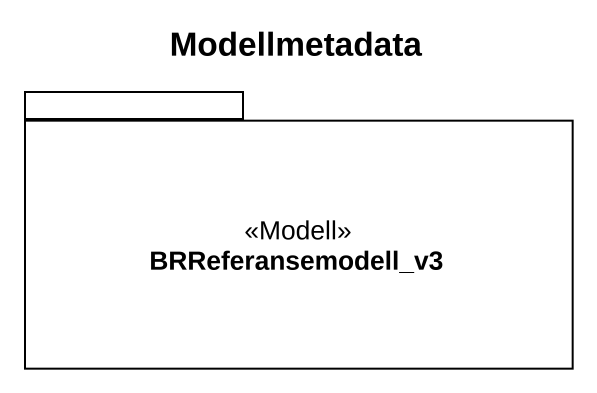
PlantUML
@startuml
title Modellmetadata
package BRReferansemodell_v3 <<Modell>> {
}
@enduml
